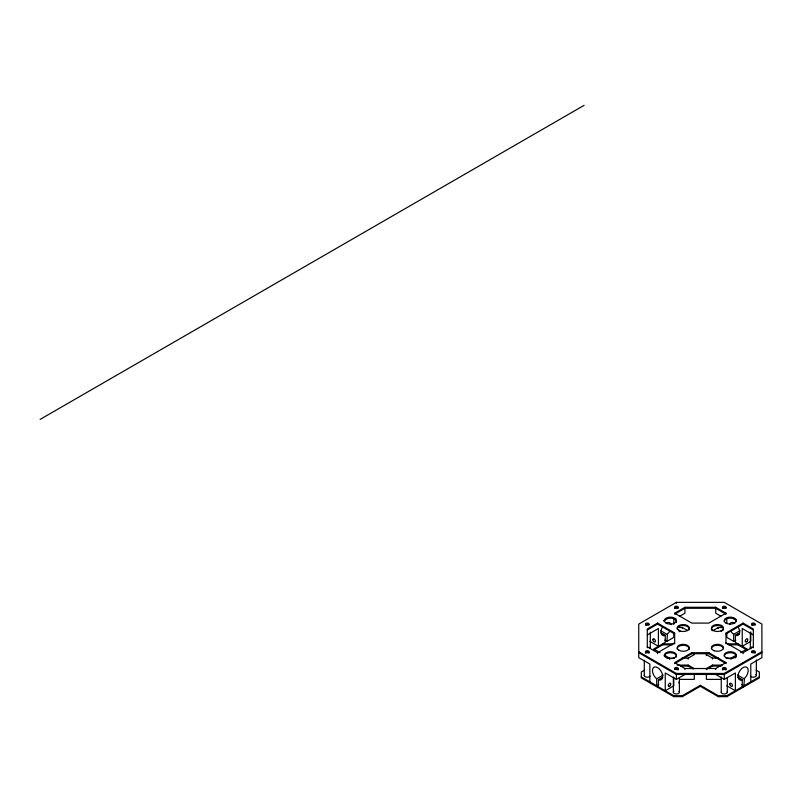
<?xml version="1.0" encoding="UTF-8"?>
<svg xmlns="http://www.w3.org/2000/svg" width="802" height="802" viewBox="0 0 802 802"><rect width="100%" height="100%" fill="white"/><g stroke="black" fill="none" stroke-linecap="round" stroke-linejoin="round"><path stroke-width="1.2" d="M664.828 640.126L666.963 641.359L667.434 633.971A7.258 4.19 -60 0 0 669.74 631.114M741.8 684.567L743.935 685.8L744.416 678.422A7.258 4.19 -60 0 0 747.284 667.635A7.258 4.19 -60 0 0 738.883 672.487A7.258 4.19 -60 0 0 741.76 679.946L742.231 679.745L742.231 686.793M40.1 419.416L584.117 105.333M750.782 681.85L750.782 664.076L761.9 657.66L761.9 624.076L724.266 602.352L676.367 602.352L638.743 624.076L638.743 657.66L649.861 664.076L649.861 681.85M674.662 643.836L674.662 632.968L657.55 623.094L647.294 629.019L647.294 647.785M674.662 613.219L684.928 607.294L715.715 607.294L725.98 613.219L725.98 614.202L715.715 608.277L684.928 608.277L674.662 614.202L674.662 613.219L691.765 623.094L708.868 623.094L725.98 613.219M647.294 630.001L658.041 623.796M663.414 620.698L667.725 618.212M647.294 634.943L658.412 628.527L658.412 646.302L649.861 641.359M675.825 618.472L673.8 619.635L673.8 624.377M679.865 616.136L684.928 613.219L684.928 607.294M666.963 641.359L673.8 637.41L673.8 632.668M653.74 649.991L662.683 644.818L672.407 644.818M647.294 646.793L657.55 652.718L674.662 642.843M644.477 670.151L641.299 671.976L641.299 677.901L673.8 696.667L682.362 696.667L700.316 686.301L718.281 696.667L726.833 696.667L759.334 677.901L759.334 671.976L756.166 670.151M712.998 630.583L718.281 627.535L721.95 627.535M725.98 662.592L708.868 652.718L691.765 652.718L674.662 662.592L684.928 668.517L715.715 668.517L725.98 662.592L725.98 663.585L708.868 653.71L691.765 653.71L674.662 663.585M753.349 647.785L753.349 629.019L743.083 623.094L725.98 632.968L725.98 643.836M725.98 633.961L743.083 624.076L743.083 623.094M681.991 658.121L688.226 658.121L694.271 654.622M658.833 684.567L656.698 685.8L656.698 678.763L663.114 675.053M735.815 640.126L733.68 641.359L733.68 634.322L740.086 630.613M658.412 686.793L658.412 679.745L662.683 677.279M728.236 644.818L737.95 644.818L746.903 649.991L746.903 648.998L735.384 642.352L735.384 635.304L739.665 632.838M673.8 677.51L673.8 685.8L665.249 690.743L665.249 672.968L676.367 679.384L684.928 674.452M722.381 665.099L712.417 665.099L706.372 668.597L706.372 669.58M707.374 668.998L712.417 666.091L721.138 666.091M726.121 658.121L731.113 658.121L736.376 655.074M740.587 652.648L746.903 648.998M725.98 642.843L743.083 652.718L753.349 646.793M641.299 676.918L673.8 695.685L682.362 695.685L700.316 685.309L718.281 695.685L726.833 695.685L759.334 676.918M638.743 651.735L676.367 673.459L724.266 673.459L761.9 651.735M761.9 652.718L724.266 674.452L676.367 674.452L638.743 652.718M715.715 674.452L724.266 679.384L735.384 672.968L735.384 690.743L726.833 685.8M660.056 652.648L653.74 648.998L665.249 642.352L665.249 635.304L664.778 635.505A7.258 4.19 -60 0 1 662.482 626.923M678.692 627.535L682.362 627.535L687.645 630.583M673.62 643.836L662.683 643.836L662.683 644.818M727.023 643.836L737.95 643.836L737.95 644.818M664.267 655.074L669.53 658.121L674.512 658.121M706.372 654.622L712.417 658.121L718.642 658.121M677.008 665.099L688.226 665.099L694.271 668.597M680.748 666.091L688.226 666.091L693.259 668.998M679.494 679.384L694.271 679.384L694.271 674.382M720.948 679.384L706.372 679.384L706.372 674.382M735.384 635.304L735.855 635.505A7.258 4.19 60 0 0 738.161 626.923M658.412 679.745L658.883 679.946A7.258 4.19 60 0 0 661.76 672.487A7.258 4.19 60 0 0 653.349 667.635A7.258 4.19 60 0 0 656.226 678.422L656.698 678.763M732.918 618.212L736.146 620.076M742.592 623.796L753.349 630.001M720.767 616.136L715.715 613.219L715.715 607.294M753.349 634.943L742.231 628.527L742.231 646.302L750.782 641.359L750.782 631.886M733.68 641.359L726.833 637.41L726.833 632.668M674.662 633.961L657.55 624.076L657.55 623.094M660.547 630.613L666.963 634.322M737.529 675.053L743.935 678.763M660.978 632.838L665.249 635.304M737.95 677.279L742.231 679.745M733.68 634.322L733.198 633.971A7.258 4.19 60 0 1 730.903 631.114M756.366 659.896L756.366 675.304M750.331 632.507L750.331 647.916M743.083 652.718L743.083 653.71M743.083 662.592L743.083 663.585M743.083 686.301L743.083 687.284M731.113 658.121L731.113 659.104M727.284 677.87L727.284 692.086M726.833 619.635L726.833 623.194M726.833 695.685L726.833 696.667M724.266 673.459L724.266 679.384M721.249 676.948L721.249 692.357M718.281 627.535L718.281 628.527M718.281 695.685L718.281 696.667M715.715 668.517L715.715 669.51M712.417 658.121L712.417 659.104M712.417 665.099L712.417 666.091M708.868 652.718L708.868 653.71M706.372 653.219L706.372 655.615M700.316 685.309L700.316 686.301M691.765 652.718L691.765 653.71M688.226 658.121L688.226 659.104M688.226 665.099L688.226 666.091M684.928 668.517L684.928 669.51M682.362 627.535L682.362 628.527M682.362 695.685L682.362 696.667M679.384 677.87L679.384 692.086M676.367 602.352L676.367 603.345M676.367 673.459L676.367 679.384M673.8 695.685L673.8 696.667M673.359 676.948L673.359 692.357M669.53 658.121L669.53 659.104M657.55 652.718L657.55 653.71M657.55 662.592L657.55 663.585M657.55 686.301L657.55 687.284M650.302 632.237L650.302 647.645M644.277 660.166L644.277 675.575M721.419 631.575A3.028 1.744 0 0 1 721.299 630.673M750.852 648.768A3.028 1.744 0 0 1 751.053 646.643M755.845 674.452A3.028 1.744 0 0 1 754.712 676.988A3.028 1.744 0 0 1 750.492 676.016M727.123 691.645A3.028 1.744 0 0 1 724.497 693.961A3.028 1.744 0 0 1 721.299 691.905M678.863 691.234A3.028 1.744 0 0 1 678.292 693.57A3.028 1.744 0 0 1 674.211 693.449A3.028 1.744 0 0 1 674.071 691.093M650.021 676.186A3.028 1.744 0 0 1 646.352 677.099A3.028 1.744 0 0 1 644.317 675.114M678.863 630.011A3.028 1.744 0 0 1 679.093 631.745M650.141 647.204A3.028 1.744 0 0 1 650.021 648.537M751.534 625.069A1.815 1.043 0 0 1 753.349 624.016A1.815 1.043 0 0 1 755.163 625.069M737.048 634.913A1.815 1.043 -60 0 1 739.063 634.051M722.452 608.277A1.815 1.043 0 0 1 724.266 607.234A1.815 1.043 0 0 1 726.081 608.277M729.569 624.628A7.258 4.19 60 0 1 734.532 623.094M678.121 669.78A1.815 1.043 0 0 1 677.941 670.031M674.622 669.239A1.815 1.043 0 0 1 676.367 668.457A1.815 1.043 0 0 1 678.121 669.239M659.866 679.785A1.815 1.043 -60 0 1 662.091 678.502M645.72 653.249A1.815 1.043 0 0 1 647.294 651.675A1.815 1.043 0 0 1 648.858 653.249M722.692 670.031A1.815 1.043 0 0 1 724.266 668.457A1.815 1.043 0 0 1 725.84 670.031M755.103 652.988A1.815 1.043 0 0 1 754.923 653.249M751.594 652.447A1.815 1.043 0 0 1 753.349 651.675A1.815 1.043 0 0 1 755.103 652.447M739.023 678.221A1.815 1.043 60 0 1 740.777 679.785M645.48 625.069A1.815 1.043 0 0 1 647.294 624.016A1.815 1.043 0 0 1 649.109 625.069M674.552 608.277A1.815 1.043 0 0 1 676.367 607.234A1.815 1.043 0 0 1 678.181 608.277M666.111 623.094A7.258 4.19 -60 0 1 671.063 624.628M661.58 634.051A1.815 1.043 60 0 1 662.853 634.061A1.815 1.043 60 0 1 663.926 635.765M678.913 682.031A1.815 1.043 0 0 1 678.913 683.083M677.169 629.019A6.045 3.489 0 0 1 684.006 625.56A6.045 3.489 0 0 1 689.058 629.921M664.337 621.61A6.045 3.489 0 0 1 671.174 618.152A6.045 3.489 0 0 1 676.226 622.512M724.206 621.61A6.045 3.489 0 0 1 730.251 618.121A6.045 3.489 0 0 1 736.306 621.61M712.186 630.763A6.045 3.489 0 0 1 717.429 625.53A6.045 3.489 0 0 1 722.662 630.763M724.206 656.176A6.045 3.489 0 0 1 731.815 652.808A6.045 3.489 0 0 1 735.494 657.921M711.374 648.768A6.045 3.489 0 0 1 717.429 645.279A6.045 3.489 0 0 1 723.474 648.768M664.337 656.176A6.045 3.489 0 0 1 671.174 652.718A6.045 3.489 0 0 1 676.226 657.079M677.169 648.768A6.045 3.489 0 0 1 684.006 645.309A6.045 3.489 0 0 1 689.058 649.67M746.832 641.61A1.815 1.043 -60 0 0 747.414 638.803A1.815 1.043 -60 0 0 745.269 640.708A1.815 1.043 -60 0 0 746.832 641.61M669.86 686.061A1.815 1.043 -60 0 0 670.432 683.244A1.815 1.043 -60 0 0 668.287 685.149A1.815 1.043 -60 0 0 669.86 686.061M729.83 684.076A1.815 1.043 60 0 0 731.755 686.472A1.815 1.043 60 0 0 731.755 683.905A1.815 1.043 60 0 0 729.83 684.076M652.848 639.635A1.815 1.043 60 0 0 654.773 642.031A1.815 1.043 60 0 0 654.773 639.465A1.815 1.043 60 0 0 652.848 639.635M680.186 631.054A6.045 3.489 0 0 0 689.259 628.026A6.045 3.489 0 0 0 680.186 625.009A6.045 3.489 0 0 0 680.186 631.054M646.382 652.638A1.815 1.043 0 0 0 649.109 651.735A1.815 1.043 0 0 0 646.382 650.823A1.815 1.043 0 0 0 646.382 652.638M646.382 624.989A1.815 1.043 0 0 0 649.109 624.076A1.815 1.043 0 0 0 646.382 623.174A1.815 1.043 0 0 0 646.382 624.989M675.464 608.197A1.815 1.043 0 0 0 678.181 607.294A1.815 1.043 0 0 0 675.464 606.382A1.815 1.043 0 0 0 675.464 608.197M678.933 650.252A6.045 3.489 0 0 0 689.058 648.688A6.045 3.489 0 0 0 681.65 644.407A6.045 3.489 0 0 0 678.933 650.252M725.98 623.094A6.045 3.489 0 0 0 736.096 621.53A6.045 3.489 0 0 0 728.687 617.249A6.045 3.489 0 0 0 725.98 623.094M723.364 669.429A1.815 1.043 0 0 0 726.081 668.517A1.815 1.043 0 0 0 723.364 667.615A1.815 1.043 0 0 0 723.364 669.429M752.436 624.989A1.815 1.043 0 0 0 755.163 624.076A1.815 1.043 0 0 0 752.436 623.174A1.815 1.043 0 0 0 752.436 624.989M723.364 608.197A1.815 1.043 0 0 0 726.081 607.294A1.815 1.043 0 0 0 723.364 606.382A1.815 1.043 0 0 0 723.364 608.197M667.364 658.211A6.045 3.489 0 0 0 676.427 655.194A6.045 3.489 0 0 0 667.364 652.166A6.045 3.489 0 0 0 667.364 658.211M675.464 669.429A1.815 1.043 0 0 0 678.181 668.517A1.815 1.043 0 0 0 675.464 667.615A1.815 1.043 0 0 0 675.464 669.429M752.436 652.638A1.815 1.043 0 0 0 755.163 651.735A1.815 1.043 0 0 0 752.436 650.823A1.815 1.043 0 0 0 752.436 652.638M667.364 623.645A6.045 3.489 0 0 0 676.427 620.628A6.045 3.489 0 0 0 667.364 617.6A6.045 3.489 0 0 0 667.364 623.645M714.402 650.803A6.045 3.489 0 0 0 723.474 647.785A6.045 3.489 0 0 0 714.402 644.758A6.045 3.489 0 0 0 714.402 650.803M713.148 630.502A6.045 3.489 0 0 0 723.264 628.938A6.045 3.489 0 0 0 715.855 624.658A6.045 3.489 0 0 0 713.148 630.502M725.98 657.66A6.045 3.489 0 0 0 736.096 656.096A6.045 3.489 0 0 0 728.687 651.815A6.045 3.489 0 0 0 725.98 657.66"/></g></svg>
